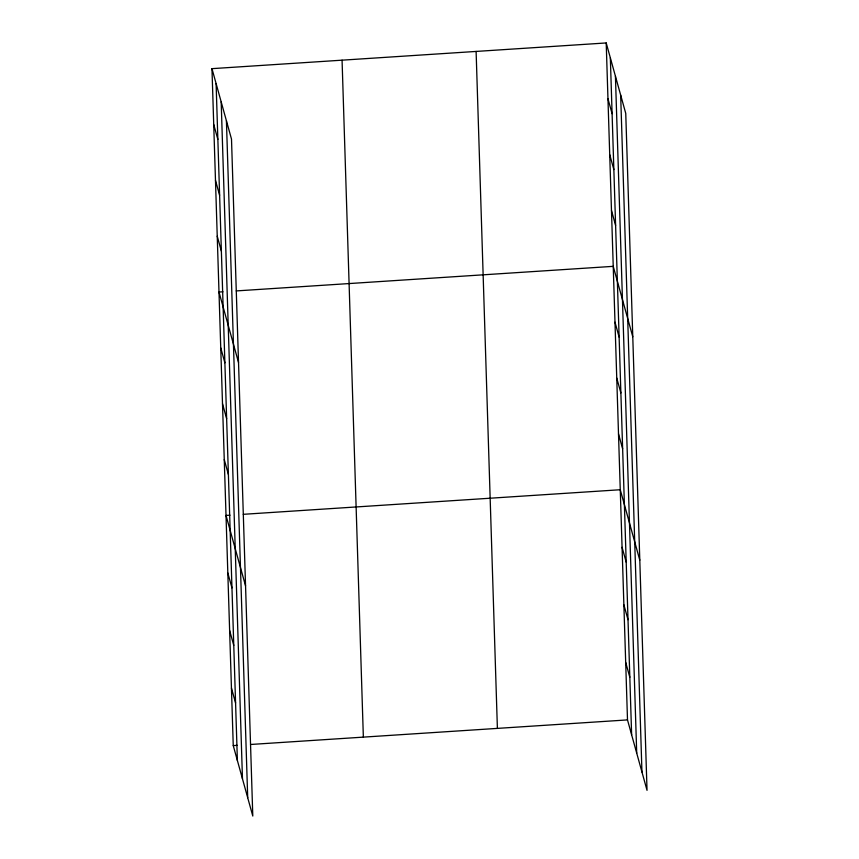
<?xml version="1.0" encoding="UTF-8"?>
<svg xmlns="http://www.w3.org/2000/svg" width="859" height="859" viewBox="0 0 859 859"><rect width="100%" height="100%" fill="white"/><g stroke="black" fill="none" stroke-linecap="round" stroke-linejoin="round"><path stroke-width="1.29" d="M211.969 68.656L231.5 139.094L252.793 816.05L233.251 745.612L211.969 68.656L606.207 42.95L625.749 113.388L647.031 790.344L627.5 719.906L606.207 42.95M222.975 291.792L218.991 292.049L238.523 362.487M236.246 290.922L613.229 266.344L632.772 336.782M229.997 515.185L226.014 515.443L245.556 585.881M243.28 514.316L620.262 489.737L639.794 560.186M233.251 745.612L237.234 745.344M250.517 744.485L627.5 719.906M607.968 98.796L612.102 113.699M609.718 154.652L613.852 169.556M611.479 210.498L615.613 225.402M614.99 322.189L619.124 337.093M616.751 378.046L620.885 392.95M618.501 433.892L622.635 448.795M622.066 547.28L626.2 562.183M623.881 604.822L628.015 619.726M625.685 662.364L629.819 677.268M213.719 124.501L217.853 139.405M215.48 180.358L219.614 195.261M217.241 236.204L221.364 251.107M220.752 347.895L224.886 362.799M222.502 403.751L226.636 418.655M224.263 459.597L228.397 474.501M227.828 572.985L231.962 587.889M229.632 630.527L233.766 645.431M231.447 688.07L235.581 702.973M620.66 95.07L641.952 772.016M615.431 76.183L636.712 753.139M610.341 57.854L631.633 734.81M476.111 51.433L497.393 728.389M342.065 60.173L363.357 737.129M226.422 120.765L247.703 797.721M221.182 101.888L242.474 778.845M216.103 83.559L237.385 760.516"/></g></svg>
